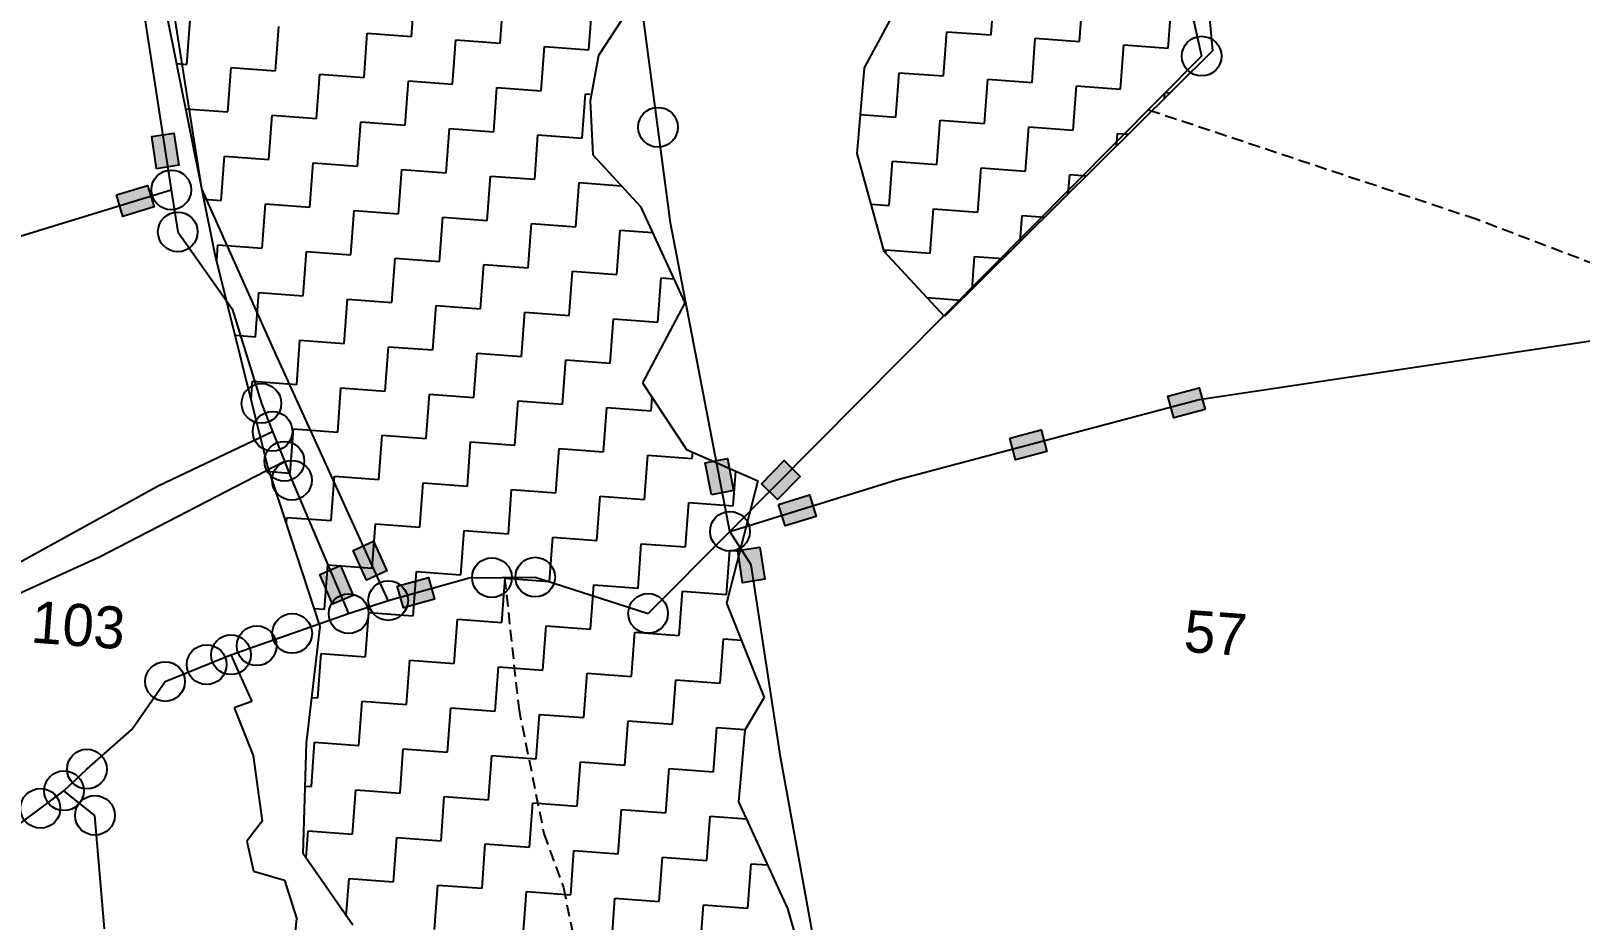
# Model space of a CAD drawing. Header units: metres. Extents: x 317417 to 320594, y 1863773 to 1867597.
# Drawn here: x 318620 to 319281, y 1865589 to 1865968 of the extents above; entities that cross this region are included whole.
import ezdxf

# ---------------------------------------------------------------- set-up
doc = ezdxf.new("R2010")
doc.units = ezdxf.units.M
doc.header["$MEASUREMENT"] = 0
doc.linetypes.add('DASHED', pattern=[0.75, 0.5, -0.25])
for name, color, linetype in [('LINE_FOOTPATH', 1, 'DASHED'), ('POLY_HATCH', 12, 'Continuous'), ('POLY_PARCEL', 6, 'Continuous'), ('POLY_WATER', 4, 'Continuous'), ('TEXT_PARCEL', 7, 'Continuous')]:
    doc.layers.add(name, color=color, linetype=linetype)
doc.styles.add('TEXT_MAP', font='')
doc.styles.get('TEXT_MAP').set_extended_font_data('Kruti Dev 050')

msp = doc.modelspace()

# ---------------------------------------------------------------- hatches: boundary and pattern name
for points in [[(318680.79, 1865924.68), (318671.31, 1865923.21), (318673.43, 1865909.51), (318682.91, 1865910.97)], [(318672.31, 1865893.19), (318669.52, 1865902.37), (318656.25, 1865898.32), (318659.05, 1865889.15)], [(319105.32, 1865812.43), (319107.78, 1865803.17), (319121.18, 1865806.72), (319118.72, 1865815.99)], [(319053.63, 1865788.79), (319051.17, 1865798.06), (319037.77, 1865794.5), (319040.23, 1865785.23)], [(318917.18, 1865785.69), (318907.76, 1865783.88), (318910.38, 1865770.26), (318919.8, 1865772.07)], [(318948.3, 1865778.08), (318941.49, 1865784.84), (318931.72, 1865775), (318938.53, 1865768.24)], [(318955.08, 1865761.03), (318952.24, 1865770.19), (318939, 1865766.09), (318941.84, 1865756.93)], [(318763.07, 1865733.81), (318771.8, 1865737.78), (318766.06, 1865750.4), (318757.33, 1865746.43)], [(318923.68, 1865732.72), (318933.16, 1865734.17), (318931.07, 1865747.87), (318921.59, 1865746.43)], [(318748.51, 1865723.5), (318757.34, 1865727.25), (318751.91, 1865740.01), (318743.08, 1865736.26)], [(318792.15, 1865725.66), (318789.57, 1865734.9), (318776.21, 1865731.16), (318778.8, 1865721.93)]]:
    msp.add_hatch(color=256).paths.add_polyline_path(points)

# ---------------------------------------------------------------- linework, layer by layer
for points in [[(318673.43, 1865909.51), (318671.31, 1865923.21), (318680.79, 1865924.68), (318682.91, 1865910.97)], [(318656.25, 1865898.32), (318669.52, 1865902.37), (318672.31, 1865893.19), (318659.05, 1865889.15)], [(319121.18, 1865806.72), (319107.78, 1865803.17), (319105.32, 1865812.43), (319118.72, 1865815.99)], [(319037.77, 1865794.5), (319051.17, 1865798.06), (319053.63, 1865788.79), (319040.23, 1865785.23)], [(318910.38, 1865770.26), (318907.76, 1865783.88), (318917.18, 1865785.69), (318919.8, 1865772.07)], [(318931.72, 1865775), (318941.49, 1865784.84), (318948.3, 1865778.08), (318938.53, 1865768.24)], [(318939, 1865766.09), (318952.24, 1865770.19), (318955.08, 1865761.03), (318941.84, 1865756.93)], [(318766.06, 1865750.4), (318771.8, 1865737.78), (318763.07, 1865733.81), (318757.33, 1865746.43)], [(318931.07, 1865747.87), (318933.16, 1865734.17), (318923.68, 1865732.72), (318921.59, 1865746.43)], [(318751.91, 1865740.01), (318757.34, 1865727.25), (318748.51, 1865723.5), (318743.08, 1865736.26)], [(318776.21, 1865731.16), (318789.57, 1865734.9), (318792.15, 1865725.66), (318778.8, 1865721.93)]]:
    msp.add_lwpolyline(points, close=True)
for centre in [(319119.73, 1865957.6), (318887.53, 1865927.23), (318679.68, 1865900.46), (318682.46, 1865882.52), (318718.19, 1865809.29), (318722.92, 1865797.34), (318727.98, 1865784.56), (318731.19, 1865776.46), (318918.26, 1865754.63), (318816.6, 1865734.87), (318835.1, 1865735.09), (318772.31, 1865725.09), (318755.43, 1865719.49), (318883.33, 1865719.6), (318731.31, 1865711.06), (318716.16, 1865705.77), (318694.78, 1865697.71), (318705.18, 1865701.93), (318677.04, 1865690.5), (318643.64, 1865653.09), (318633.85, 1865643.85), (318623.8, 1865636.34), (318647.05, 1865633.34)]:
    msp.add_circle(centre, 8.48)
at = {"layer": 'LINE_FOOTPATH', "ltscale": 10}
for p, q in [((319237.03, 1865887.91), (319096.91, 1865934.6)), ((319336.86, 1865849.94), (319237.03, 1865887.91)), ((318822.03, 1865734.93), (318828.04, 1865679.11)), ((318828.04, 1865679.11), (318838.8, 1865625.55)), ((318838.8, 1865625.55), (318847.22, 1865602.53)), ((318847.22, 1865602.53), (318864.42, 1865515.67))]:
    msp.add_line(p, q, dxfattribs=at)
at = {"layer": 'POLY_HATCH'}
for p, q in [((319120.14, 1866006.22), (319124.3, 1865959.85)), ((318975.78, 1865952.66), (318991.67, 1865982.35)), ((318698.44, 1865872.8), (318677.26, 1865978.29)), ((318874.79, 1865977.22), (318862.14, 1865957.83)), ((318862.14, 1865957.83), (318858.59, 1865938.52)), ((319124.3, 1865959.85), (319009.95, 1865846.36)), ((318972.55, 1865915.95), (318975.78, 1865952.66)), ((318858.59, 1865938.52), (318859.7, 1865915.45)), ((318859.7, 1865915.45), (318880.06, 1865893.36)), ((318984.14, 1865874.09), (318972.55, 1865915.95)), ((318880.06, 1865893.36), (318899.01, 1865852.23)), ((318720.78, 1865782.77), (318698.44, 1865872.8)), ((319009.95, 1865846.36), (318984.14, 1865874.09)), ((318899.01, 1865852.23), (318880.86, 1865818.1)), ((318880.86, 1865818.1), (318899.75, 1865789.65)), ((318899.75, 1865789.65), (318930.19, 1865776.22)), ((318743.27, 1865713.95), (318720.78, 1865782.77)), ((318930.19, 1865776.22), (318916.85, 1865723.98)), ((318916.85, 1865723.98), (318932.86, 1865683.67)), ((318737.45, 1865664.19), (318743.27, 1865713.95)), ((318932.86, 1865683.67), (318924.61, 1865669.75)), ((318924.61, 1865669.75), (318921.96, 1865639.18)), ((318736.06, 1865616.93), (318737.45, 1865664.19)), ((318921.96, 1865639.18), (318942.9, 1865593.56)), ((318757.15, 1865586.38), (318736.06, 1865616.93)), ((318942.9, 1865593.56), (318951.64, 1865562.84))]:
    msp.add_line(p, q, dxfattribs=at)
at = {"layer": 'POLY_HATCH', "linetype": 'Continuous'}
for p, q in [((318782.33, 1865965.99), (318783.74, 1865984.91)), ((319029.77, 1865966.64), (319031.17, 1865985.56)), ((319067.62, 1865963.83), (319069.03, 1865982.75)), ((318820.18, 1865963.18), (318821.59, 1865982.1)), ((318858.03, 1865960.36), (318859.44, 1865979.29)), ((319105.47, 1865961.01), (319106.88, 1865979.94)), ((318686.29, 1865954.09), (318687.7, 1865973.02)), ((318724.15, 1865951.28), (318725.55, 1865970.21)), ((318762, 1865948.47), (318763.4, 1865967.39)), ((318763.4, 1865967.39), (318782.33, 1865965.99)), ((318799.85, 1865945.66), (318801.25, 1865964.58)), ((318801.25, 1865964.58), (318820.18, 1865963.18)), ((319009.44, 1865949.12), (319010.84, 1865968.04)), ((319010.84, 1865968.04), (319029.77, 1865966.64)), ((319047.29, 1865946.31), (319048.69, 1865965.23)), ((319048.69, 1865965.23), (319067.62, 1865963.83)), ((319085.14, 1865943.5), (319086.55, 1865962.42)), ((319086.55, 1865962.42), (319105.47, 1865961.01)), ((318837.7, 1865942.84), (318839.11, 1865961.77)), ((318839.11, 1865961.77), (318858.03, 1865960.36)), ((318682.06, 1865954.41), (318686.29, 1865954.09)), ((318703.81, 1865933.76), (318705.22, 1865952.69)), ((318705.22, 1865952.69), (318724.15, 1865951.28)), ((318741.67, 1865930.95), (318743.07, 1865949.87)), ((318743.07, 1865949.87), (318762, 1865948.47)), ((318989.11, 1865931.6), (318990.51, 1865950.52)), ((318990.51, 1865950.52), (319009.44, 1865949.12)), ((318779.52, 1865928.14), (318780.92, 1865947.06)), ((318780.92, 1865947.06), (318799.85, 1865945.66)), ((318817.37, 1865925.32), (318818.77, 1865944.25)), ((318818.77, 1865944.25), (318837.7, 1865942.84)), ((319026.96, 1865928.79), (319028.36, 1865947.71)), ((319028.36, 1865947.71), (319047.29, 1865946.31)), ((319064.81, 1865925.98), (319066.21, 1865944.9)), ((319066.21, 1865944.9), (319085.14, 1865943.5)), ((318855.22, 1865922.51), (318856.63, 1865941.44)), ((318856.63, 1865941.44), (318858.46, 1865941.3)), ((319103.88, 1865939.58), (319104.07, 1865942.09)), ((319104.07, 1865942.09), (319106.24, 1865941.93)), ((318685.94, 1865935.09), (318703.81, 1865933.76)), ((318721.33, 1865913.43), (318722.74, 1865932.35)), ((318722.74, 1865932.35), (318741.67, 1865930.95)), ((318759.19, 1865910.62), (318760.59, 1865929.54)), ((318760.59, 1865929.54), (318779.52, 1865928.14)), ((318974.02, 1865932.72), (318989.11, 1865931.6)), ((319006.63, 1865911.27), (319008.03, 1865930.19)), ((319008.03, 1865930.19), (319026.96, 1865928.79)), ((318797.04, 1865907.8), (318798.44, 1865926.73)), ((318798.44, 1865926.73), (318817.37, 1865925.32)), ((318834.89, 1865904.99), (318836.29, 1865923.92)), ((318836.29, 1865923.92), (318855.22, 1865922.51)), ((319044.48, 1865908.46), (319045.88, 1865927.38)), ((319045.88, 1865927.38), (319064.81, 1865925.98)), ((319083.34, 1865919.19), (319083.73, 1865924.57)), ((319083.73, 1865924.57), (319088.4, 1865924.22)), ((318701, 1865895.91), (318702.41, 1865914.83)), ((318702.41, 1865914.83), (318721.33, 1865913.43)), ((318738.85, 1865893.1), (318740.26, 1865912.02)), ((318740.26, 1865912.02), (318759.19, 1865910.62)), ((318986.29, 1865893.75), (318987.7, 1865912.67)), ((318987.7, 1865912.67), (319006.63, 1865911.27)), ((319024.15, 1865890.94), (319025.55, 1865909.86)), ((319025.55, 1865909.86), (319044.48, 1865908.46)), ((318776.71, 1865890.29), (318778.11, 1865909.21)), ((318778.11, 1865909.21), (318797.04, 1865907.8)), ((318814.56, 1865887.47), (318815.96, 1865906.4)), ((318815.96, 1865906.4), (318834.89, 1865904.99)), ((318852.41, 1865884.66), (318853.81, 1865903.59)), ((318853.81, 1865903.59), (318871.87, 1865902.25)), ((319062.79, 1865898.8), (319063.4, 1865907.05)), ((319063.4, 1865907.05), (319070.56, 1865906.52)), ((318693.69, 1865896.45), (318701, 1865895.91)), ((318718.52, 1865875.58), (318719.93, 1865894.5)), ((318719.93, 1865894.5), (318738.85, 1865893.1)), ((318756.37, 1865872.77), (318757.78, 1865891.69)), ((318757.78, 1865891.69), (318776.71, 1865890.29)), ((318978.54, 1865894.32), (318986.29, 1865893.75)), ((319003.81, 1865873.42), (319005.22, 1865892.34)), ((319005.22, 1865892.34), (319024.15, 1865890.94)), ((318794.23, 1865869.95), (318795.63, 1865888.88)), ((318795.63, 1865888.88), (318814.56, 1865887.47)), ((318832.08, 1865867.14), (318833.48, 1865886.07)), ((318833.48, 1865886.07), (318852.41, 1865884.66)), ((318869.93, 1865864.33), (318871.33, 1865883.26)), ((318871.33, 1865883.26), (318885.19, 1865882.23)), ((319042.25, 1865878.41), (319043.07, 1865889.53)), ((319043.07, 1865889.53), (319052.72, 1865888.81)), ((318699.09, 1865870.19), (318699.6, 1865876.98)), ((318699.6, 1865876.98), (318718.52, 1865875.58)), ((318736.04, 1865855.25), (318737.45, 1865874.17)), ((318737.45, 1865874.17), (318756.37, 1865872.77)), ((318773.89, 1865852.43), (318775.3, 1865871.36)), ((318775.3, 1865871.36), (318794.23, 1865869.95)), ((318984.78, 1865873.4), (318984.89, 1865874.82)), ((318984.89, 1865874.82), (319003.81, 1865873.42)), ((319021.7, 1865858.02), (319022.74, 1865872.01)), ((319022.74, 1865872.01), (319034.88, 1865871.11)), ((318811.75, 1865849.62), (318813.15, 1865868.55)), ((318813.15, 1865868.55), (318832.08, 1865867.14)), ((318849.6, 1865846.81), (318851, 1865865.74)), ((318851, 1865865.74), (318869.93, 1865864.33)), ((318715.71, 1865837.73), (318717.12, 1865856.65)), ((318717.12, 1865856.65), (318736.04, 1865855.25)), ((318887.45, 1865844), (318888.85, 1865862.92)), ((318888.85, 1865862.92), (318894.27, 1865862.52)), ((318753.56, 1865834.91), (318754.97, 1865853.84)), ((318754.97, 1865853.84), (318773.89, 1865852.43)), ((318791.41, 1865832.1), (318792.82, 1865851.03)), ((318792.82, 1865851.03), (318811.75, 1865849.62)), ((319002.41, 1865854.49), (319017.04, 1865853.4)), ((319002.41, 1865854.47), (319002.41, 1865854.49)), ((318829.27, 1865829.29), (318830.67, 1865848.22)), ((318830.67, 1865848.22), (318849.6, 1865846.81)), ((318867.12, 1865826.48), (318868.52, 1865845.4)), ((318868.52, 1865845.4), (318887.45, 1865844)), ((318706.98, 1865838.37), (318715.71, 1865837.73)), ((318733.23, 1865817.39), (318734.64, 1865836.32)), ((318734.64, 1865836.32), (318753.56, 1865834.91)), ((318771.08, 1865814.58), (318772.49, 1865833.51)), ((318772.49, 1865833.51), (318791.41, 1865832.1)), ((318808.93, 1865811.77), (318810.34, 1865830.7)), ((318810.34, 1865830.7), (318829.27, 1865829.29)), ((318846.79, 1865808.96), (318848.19, 1865827.88)), ((318848.19, 1865827.88), (318867.12, 1865826.48)), ((318713.74, 1865811.15), (318714.31, 1865818.8)), ((318714.31, 1865818.8), (318733.23, 1865817.39)), ((318750.75, 1865797.06), (318752.16, 1865815.99)), ((318752.16, 1865815.99), (318771.08, 1865814.58)), ((318788.6, 1865794.25), (318790.01, 1865813.18)), ((318790.01, 1865813.18), (318808.93, 1865811.77)), ((318826.45, 1865791.44), (318827.86, 1865810.36)), ((318827.86, 1865810.36), (318846.79, 1865808.96)), ((318884.64, 1865806.15), (318885.06, 1865811.79)), ((318864.31, 1865788.63), (318865.71, 1865807.55)), ((318865.71, 1865807.55), (318884.64, 1865806.15)), ((318730.42, 1865779.54), (318731.83, 1865798.47)), ((318731.83, 1865798.47), (318750.75, 1865797.06)), ((318768.27, 1865776.73), (318769.68, 1865795.66)), ((318769.68, 1865795.66), (318788.6, 1865794.25)), ((318806.12, 1865773.92), (318807.53, 1865792.84)), ((318807.53, 1865792.84), (318826.45, 1865791.44)), ((318843.97, 1865771.11), (318845.38, 1865790.03)), ((318845.38, 1865790.03), (318864.31, 1865788.63)), ((318881.83, 1865768.3), (318883.23, 1865787.22)), ((318883.23, 1865787.22), (318902.16, 1865785.82)), ((318902.16, 1865785.82), (318902.36, 1865788.5)), ((318721.62, 1865780.2), (318730.42, 1865779.54)), ((318747.94, 1865759.21), (318749.35, 1865778.14)), ((318749.35, 1865778.14), (318768.27, 1865776.73)), ((318919.68, 1865765.48), (318920.78, 1865780.37)), ((318785.79, 1865756.4), (318787.2, 1865775.33)), ((318787.2, 1865775.33), (318806.12, 1865773.92)), ((318823.64, 1865753.59), (318825.05, 1865772.51)), ((318825.05, 1865772.51), (318843.97, 1865771.11)), ((318861.49, 1865750.78), (318862.9, 1865769.7)), ((318862.9, 1865769.7), (318881.83, 1865768.3)), ((318899.35, 1865747.96), (318900.75, 1865766.89)), ((318900.75, 1865766.89), (318919.68, 1865765.48)), ((318728.83, 1865758.14), (318729.01, 1865760.62)), ((318729.01, 1865760.62), (318747.94, 1865759.21)), ((318765.46, 1865738.88), (318766.87, 1865757.81)), ((318766.87, 1865757.81), (318785.79, 1865756.4)), ((318803.31, 1865736.07), (318804.72, 1865754.99)), ((318804.72, 1865754.99), (318823.64, 1865753.59)), ((318841.16, 1865733.26), (318842.57, 1865752.18)), ((318842.57, 1865752.18), (318861.49, 1865750.78)), ((318879.01, 1865730.44), (318880.42, 1865749.37)), ((318880.42, 1865749.37), (318899.35, 1865747.96)), ((318916.87, 1865727.63), (318918.27, 1865746.56)), ((318918.27, 1865746.56), (318922.53, 1865746.24)), ((318745.13, 1865721.36), (318746.53, 1865740.29)), ((318746.53, 1865740.29), (318765.46, 1865738.88)), ((318782.98, 1865718.55), (318784.39, 1865737.47)), ((318784.39, 1865737.47), (318803.31, 1865736.07)), ((318820.83, 1865715.74), (318822.24, 1865734.66)), ((318822.24, 1865734.66), (318841.16, 1865733.26)), ((318858.68, 1865712.92), (318860.09, 1865731.85)), ((318860.09, 1865731.85), (318879.01, 1865730.44)), ((318896.53, 1865710.11), (318897.94, 1865729.04)), ((318897.94, 1865729.04), (318916.87, 1865727.63)), ((318740.74, 1865721.69), (318745.13, 1865721.36)), ((318762.65, 1865701.03), (318764.05, 1865719.95)), ((318764.05, 1865719.95), (318782.98, 1865718.55)), ((318800.5, 1865698.22), (318801.91, 1865717.14)), ((318801.91, 1865717.14), (318820.83, 1865715.74)), ((318838.35, 1865695.4), (318839.76, 1865714.33)), ((318839.76, 1865714.33), (318858.68, 1865712.92)), ((318876.2, 1865692.59), (318877.61, 1865711.52)), ((318877.61, 1865711.52), (318896.53, 1865710.11)), ((318914.05, 1865689.78), (318915.46, 1865708.71)), ((318915.46, 1865708.71), (318923.14, 1865708.14)), ((318742.32, 1865683.51), (318743.72, 1865702.43)), ((318743.72, 1865702.43), (318762.65, 1865701.03)), ((318780.17, 1865680.7), (318781.57, 1865699.62)), ((318781.57, 1865699.62), (318800.5, 1865698.22)), ((318818.02, 1865677.88), (318819.43, 1865696.81)), ((318819.43, 1865696.81), (318838.35, 1865695.4)), ((318855.87, 1865675.07), (318857.28, 1865694)), ((318857.28, 1865694), (318876.2, 1865692.59)), ((318893.72, 1865672.26), (318895.13, 1865691.19)), ((318895.13, 1865691.19), (318914.05, 1865689.78)), ((318739.73, 1865683.7), (318742.32, 1865683.51)), ((318759.84, 1865663.18), (318761.24, 1865682.1)), ((318761.24, 1865682.1), (318780.17, 1865680.7)), ((318797.69, 1865660.37), (318799.09, 1865679.29)), ((318799.09, 1865679.29), (318818.02, 1865677.88)), ((318835.54, 1865657.55), (318836.95, 1865676.48)), ((318836.95, 1865676.48), (318855.87, 1865675.07)), ((318873.39, 1865654.74), (318874.8, 1865673.67)), ((318874.8, 1865673.67), (318893.72, 1865672.26)), ((318911.24, 1865651.93), (318912.65, 1865670.86)), ((318912.65, 1865670.86), (318924.63, 1865669.97)), ((318739.51, 1865645.66), (318740.91, 1865664.58)), ((318740.91, 1865664.58), (318759.84, 1865663.18)), ((318777.36, 1865642.85), (318778.76, 1865661.77)), ((318778.76, 1865661.77), (318797.69, 1865660.37)), ((318815.21, 1865640.03), (318816.61, 1865658.96)), ((318816.61, 1865658.96), (318835.54, 1865657.55)), ((318853.06, 1865637.22), (318854.46, 1865656.15)), ((318854.46, 1865656.15), (318873.39, 1865654.74)), ((318890.91, 1865634.41), (318892.32, 1865653.34)), ((318892.32, 1865653.34), (318911.24, 1865651.93)), ((318736.91, 1865645.85), (318739.51, 1865645.66)), ((318757.02, 1865625.33), (318758.43, 1865644.25)), ((318758.43, 1865644.25), (318777.36, 1865642.85)), ((318794.88, 1865622.51), (318796.28, 1865641.44)), ((318796.28, 1865641.44), (318815.21, 1865640.03)), ((318832.73, 1865619.7), (318834.13, 1865638.63)), ((318834.13, 1865638.63), (318853.06, 1865637.22)), ((318870.58, 1865616.89), (318871.98, 1865635.82)), ((318871.98, 1865635.82), (318890.91, 1865634.41)), ((318908.43, 1865614.08), (318909.84, 1865633)), ((318909.84, 1865633), (318925.32, 1865631.85)), ((318737.24, 1865615.22), (318738.1, 1865626.73)), ((318738.1, 1865626.73), (318757.02, 1865625.33)), ((318774.54, 1865604.99), (318775.95, 1865623.92)), ((318775.95, 1865623.92), (318794.88, 1865622.51)), ((318812.4, 1865602.18), (318813.8, 1865621.11)), ((318813.8, 1865621.11), (318832.73, 1865619.7)), ((318850.25, 1865599.37), (318851.65, 1865618.3)), ((318851.65, 1865618.3), (318870.58, 1865616.89)), ((318888.1, 1865596.56), (318889.5, 1865615.48)), ((318889.5, 1865615.48), (318908.43, 1865614.08)), ((318925.95, 1865593.75), (318927.36, 1865612.67)), ((318927.36, 1865612.67), (318934.37, 1865612.15)), ((318754.43, 1865590.33), (318755.62, 1865606.4)), ((318755.62, 1865606.4), (318774.54, 1865604.99)), ((318792.06, 1865584.66), (318793.47, 1865603.59)), ((318793.47, 1865603.59), (318812.4, 1865602.18)), ((318829.92, 1865581.85), (318831.32, 1865600.78)), ((318831.32, 1865600.78), (318850.25, 1865599.37)), ((318867.77, 1865579.04), (318869.17, 1865597.96)), ((318869.17, 1865597.96), (318888.1, 1865596.56)), ((318905.62, 1865576.23), (318907.02, 1865595.15)), ((318907.02, 1865595.15), (318925.95, 1865593.75))]:
    msp.add_line(p, q, dxfattribs=at)
at = {"layer": 'POLY_PARCEL'}
for p, q in [((318892.95, 1865886.42), (318861.9, 1866120.12)), ((319095.8, 1866063.67), (319119.73, 1865957.6)), ((319119.73, 1865957.6), (318918.26, 1865754.63)), ((318579.01, 1865869.75), (318679.68, 1865900.46)), ((318918.26, 1865754.63), (318892.95, 1865886.42)), ((319118.67, 1865811.02), (319335.43, 1865843.4)), ((318989.38, 1865776.69), (319118.67, 1865811.02)), ((318918.26, 1865754.63), (318989.38, 1865776.69)), ((318883.33, 1865719.6), (318918.26, 1865754.63)), ((318927.38, 1865740.3), (318918.26, 1865754.63)), ((318939.86, 1865658.35), (318927.38, 1865740.3)), ((318772.31, 1865725.09), (318806.86, 1865734.76)), ((318806.86, 1865734.76), (318835.1, 1865735.09)), ((318835.1, 1865735.09), (318883.33, 1865719.6)), ((318705.18, 1865701.93), (318755.43, 1865719.49)), ((318677.04, 1865690.5), (318705.18, 1865701.93)), ((318705.18, 1865701.93), (318714.13, 1865681.98)), ((318662.87, 1865670.06), (318677.04, 1865690.5)), ((318714.13, 1865681.98), (318706.6, 1865679.22)), ((318706.6, 1865679.22), (318714.63, 1865658.9)), ((318643.64, 1865653.09), (318662.87, 1865670.06)), ((318714.63, 1865658.9), (318718.54, 1865630.91)), ((318958.38, 1865556.75), (318939.86, 1865658.35)), ((318633.85, 1865643.85), (318643.64, 1865653.09)), ((318575.83, 1865600.51), (318633.85, 1865643.85)), ((318647.05, 1865633.34), (318633.85, 1865643.85)), ((318651.22, 1865584.94), (318647.05, 1865633.34)), ((318718.54, 1865630.91), (318711.91, 1865622.31)), ((318711.91, 1865622.31), (318714.73, 1865609.47)), ((318714.73, 1865609.47), (318727.98, 1865605.61)), ((318727.98, 1865605.61), (318733.22, 1865589.49)), ((318733.22, 1865589.49), (318732.23, 1865579.14))]:
    msp.add_line(p, q, dxfattribs=at)
at = {"layer": 'POLY_WATER'}
for p, q in [((318692.75, 1865900.94), (318678.06, 1865994.2)), ((318667.39, 1865979.91), (318679.68, 1865900.46)), ((318679.68, 1865900.46), (318682.46, 1865882.52)), ((318724.53, 1865830.06), (318692.75, 1865900.94)), ((318682.46, 1865882.52), (318705.74, 1865849.61)), ((318705.74, 1865849.61), (318718.19, 1865809.29)), ((318772.31, 1865725.09), (318724.53, 1865830.06)), ((318718.19, 1865809.29), (318722.92, 1865797.34)), ((318674.01, 1865774.05), (318722.92, 1865797.34)), ((318722.92, 1865797.34), (318727.98, 1865784.56)), ((318648.98, 1865743.75), (318727.98, 1865784.56)), ((318727.98, 1865784.56), (318731.19, 1865776.46)), ((318600.71, 1865733.6), (318674.01, 1865774.05)), ((318731.19, 1865776.46), (318755.43, 1865719.49)), ((318555.5, 1865701.27), (318648.98, 1865743.75)), ((318755.43, 1865719.49), (318772.31, 1865725.09))]:
    msp.add_line(p, q, dxfattribs=at)

# ---------------------------------------------------------------- texts
at = {"layer": 'TEXT_PARCEL', "style": 'TEXT_MAP'}
for s, p in [('103', (318619.35, 1865707.19)), ('57', (319111.74, 1865703.29))]:
    msp.add_text(s, height=17.932, rotation=355.75189, dxfattribs=at).set_placement(p)

doc.saveas('drawing.dxf')
